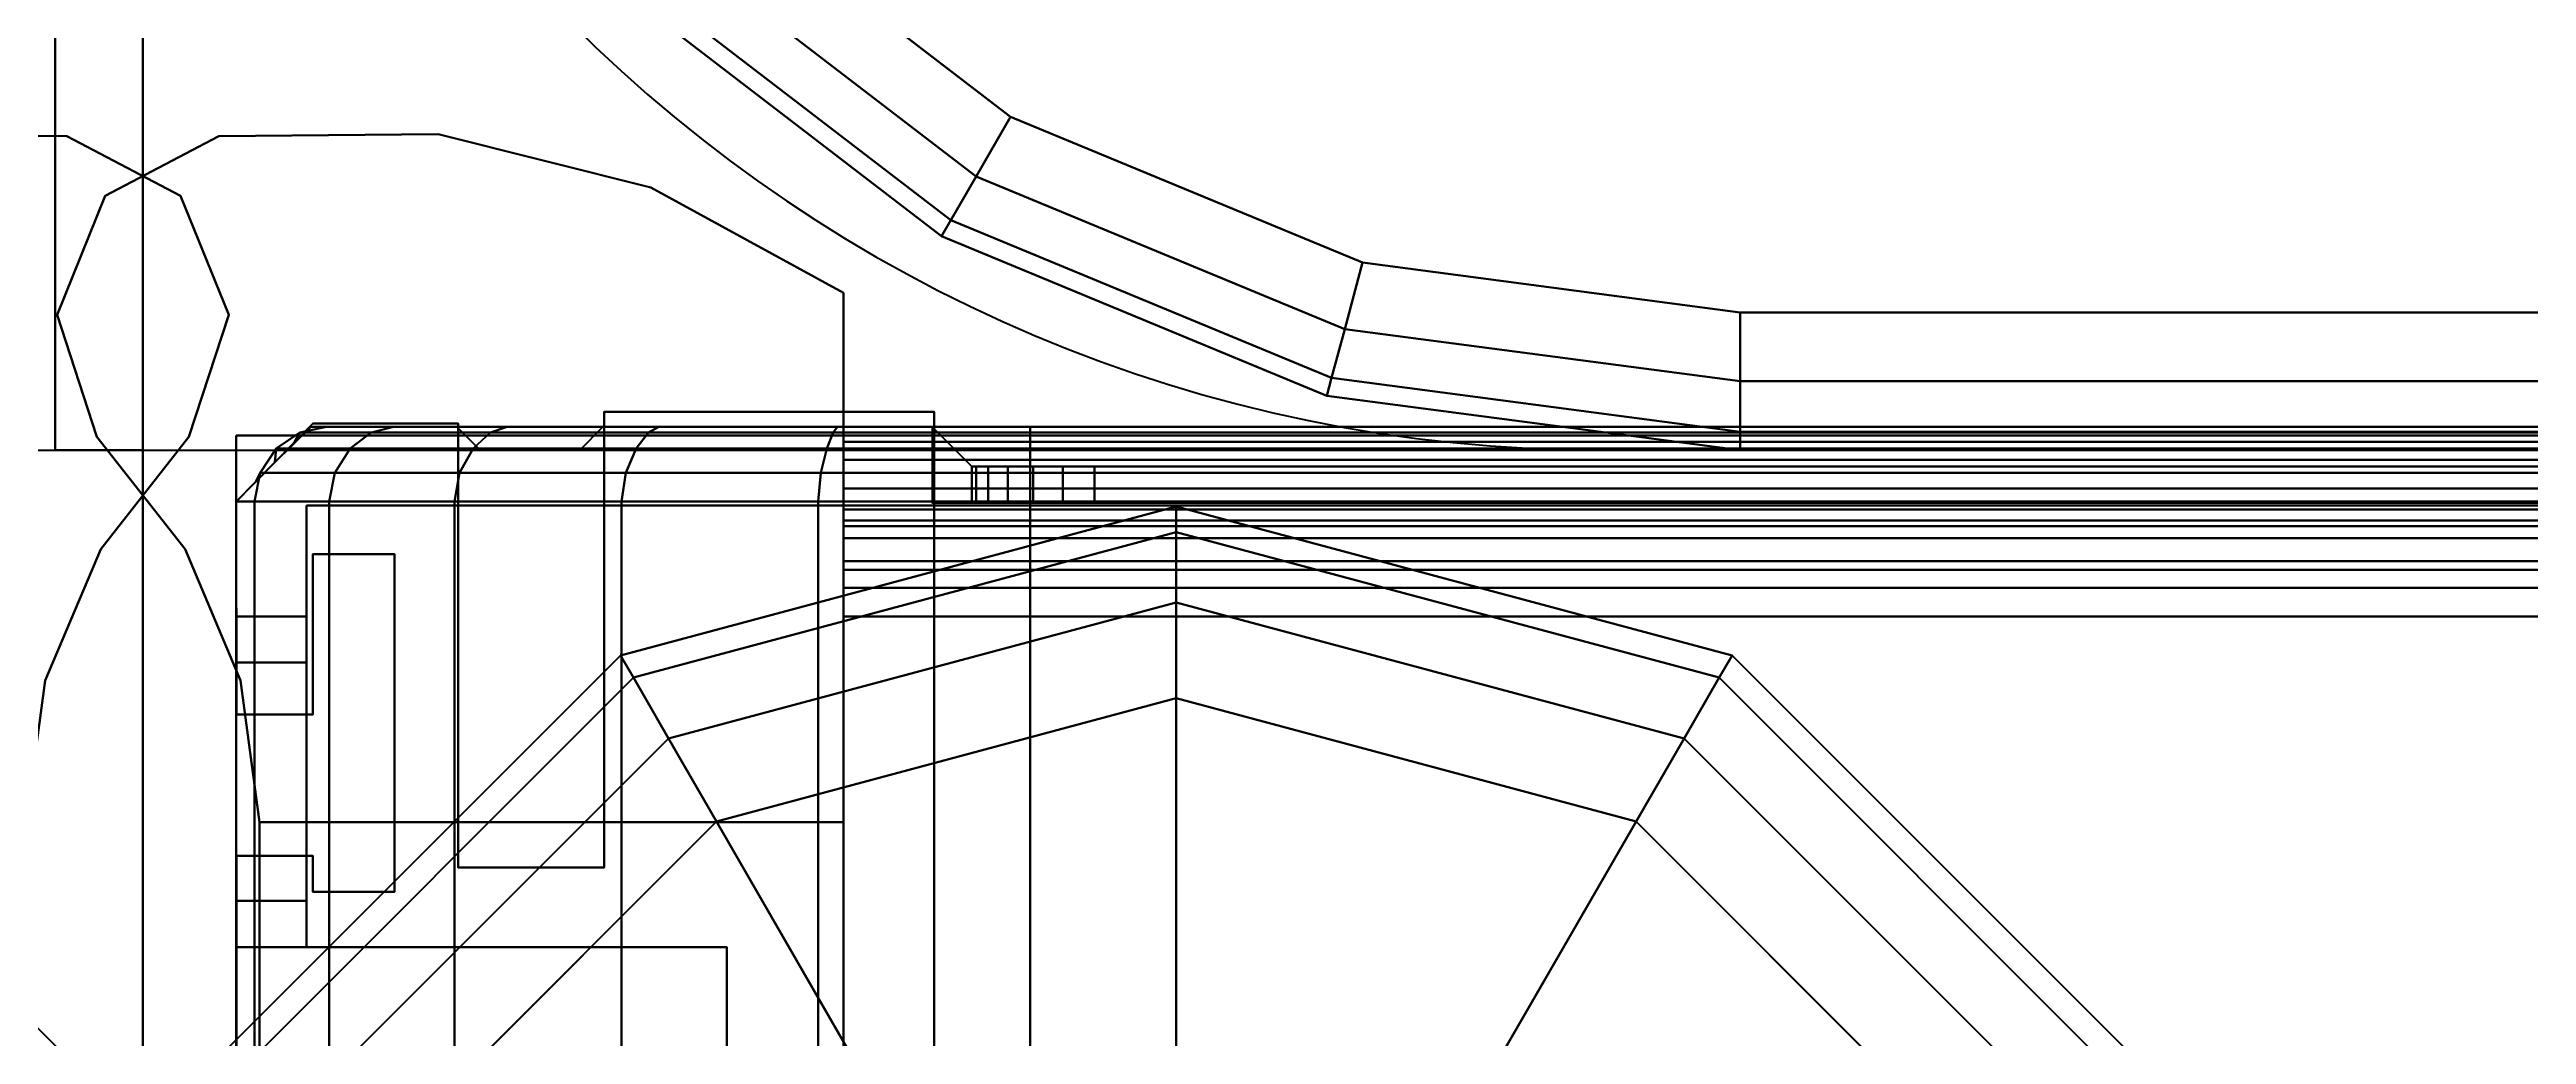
# Model space of a CAD drawing. Extents: x -170 to 1783, y -20 to 1205.
# Drawn here: x 1133.501 to 1135.622, y 281.235 to 282.078 of the extents above; entities that cross this region are included whole.
import ezdxf
from ezdxf.enums import TextEntityAlignment as Align

# ---------------------------------------------------------------- set-up
doc = ezdxf.new("R2010")
doc.units = 0
doc.header["$LTSCALE"] = 96
doc.header["$MEASUREMENT"] = 0
for name, color, linetype in [('A-FURN-3-PANEL-GLIDE', 7, 'Continuous'), ('A-FURN-3-PANEL-RACE', 7, 'Continuous'), ('A-FURN-3-PANEL-SIDE1', 7, 'Continuous'), ('A-FURN-3-PANEL-SIDE2', 7, 'Continuous'), ('A-FURN-3-PANEL-TOPCAP', 7, 'Continuous'), ('A-FURN-3-PANEL-TRIM', 7, 'Continuous'), ('A-FURN-3-WKSF-BRACKET', 7, 'Continuous'), ('A-FURN-3-WKSF-TOP', 7, 'Continuous'), ('A-FURN-3-WKSF-TRIM', 7, 'Continuous'), ('A-FURN-P-PNLS', 7, 'Continuous'), ('A-FURN-P-WKSF', 7, 'Continuous'), ('A-FURN-P-WKSF-SUPPORT', 7, 'Continuous'), ('MAIN_FURN', 7, 'Continuous'), ('MAIN_PANEL', 7, 'Continuous'), ('MAIN_WKSURF', 7, 'Continuous'), ('MAIN_WRKSFC-SUPP', 7, 'Continuous')]:
    doc.layers.add(name, color=color, linetype=linetype)

# ---------------------------------------------------------------- blocks, each defined once
blk = doc.blocks.new('EC-EFP-456')
at = {"layer": 'A-FURN-3-PANEL-GLIDE', "color": 20, "linetype": 'Continuous'}
for points in [[(0.4201, 1.8052, 0.2464), (0.4091, 1.8242, 0.1642), (0.885, 1.9517, 0.1642), (0.885, 1.9297, 0.2464)], [(0.4091, 1.8242, 0.1642), (0.4201, 1.8052, 0.0821), (0.885, 1.9297, 0.0821), (0.885, 1.9517, 0.1642)], [(0.885, 1.9297, 0.2464), (0.885, 1.9517, 0.1642), (1.3609, 1.8242, 0.1642), (1.3499, 1.8052, 0.2464)], [(0.885, 1.9517, 0.1642), (0.885, 1.9297, 0.0821), (1.3499, 1.8052, 0.0821), (1.3609, 1.8242, 0.1642)], [(0.4502, 1.7531, 0.3065), (0.4201, 1.8052, 0.2464), (0.885, 1.9297, 0.2464), (0.885, 1.8696, 0.3065)], [(0.4201, 1.8052, 0.0821), (0.4502, 1.7531, 0.022), (0.885, 1.8696, 0.022), (0.885, 1.9297, 0.0821)], [(0.885, 1.8696, 0.3065), (0.885, 1.9297, 0.2464), (1.3499, 1.8052, 0.2464), (1.3198, 1.7531, 0.3065)], [(0.885, 1.9297, 0.0821), (0.885, 1.8696, 0.022), (1.3198, 1.7531, 0.022), (1.3499, 1.8052, 0.0821)], [(0.4912, 1.682, 0.3285), (0.4502, 1.7531, 0.3065), (0.885, 1.8696, 0.3065), (0.885, 1.7875, 0.3285)], [(0.4502, 1.7531, 0.022), (0.4912, 1.682), (0.885, 1.7875), (0.885, 1.8696, 0.022)], [(0.885, 1.7875, 0.3285), (0.885, 1.8696, 0.3065), (1.3198, 1.7531, 0.3065), (1.2787, 1.682, 0.3285)], [(0.885, 1.8696, 0.022), (0.885, 1.7875), (1.2787, 1.682), (1.3198, 1.7531, 0.022)], [(0.0798, 1.4649, 0.2464), (0.0608, 1.4759, 0.1642), (0.4091, 1.8242, 0.1642), (0.4201, 1.8052, 0.2464)], [(0.0608, 1.4759, 0.1642), (0.0798, 1.4649, 0.0821), (0.4201, 1.8052, 0.0821), (0.4091, 1.8242, 0.1642)], [(1.3499, 1.8052, 0.2464), (1.3609, 1.8242, 0.1642), (1.7092, 1.4759, 0.1642), (1.6902, 1.4649, 0.2464)], [(1.3609, 1.8242, 0.1642), (1.3499, 1.8052, 0.0821), (1.6902, 1.4649, 0.0821), (1.7092, 1.4759, 0.1642)], [(0.1319, 1.4348, 0.3065), (0.0798, 1.4649, 0.2464), (0.4201, 1.8052, 0.2464), (0.4502, 1.7531, 0.3065)], [(0.0798, 1.4649, 0.0821), (0.1319, 1.4348, 0.022), (0.4502, 1.7531, 0.022), (0.4201, 1.8052, 0.0821)], [(1.3198, 1.7531, 0.3065), (1.3499, 1.8052, 0.2464), (1.6902, 1.4649, 0.2464), (1.6381, 1.4348, 0.3065)], [(1.3499, 1.8052, 0.0821), (1.3198, 1.7531, 0.022), (1.6381, 1.4348, 0.022), (1.6902, 1.4649, 0.0821)], [(0.7837, 1.1754, 0.3285), (0.4912, 1.682, 0.3285), (0.885, 1.7875, 0.3285), (0.885, 1.2025, 0.3285)], [(0.885, 1.2025, 0.3285), (0.885, 1.7875, 0.3285), (1.2787, 1.682, 0.3285), (0.9862, 1.1754, 0.3285)], [(0.203, 1.3937, 0.3285), (0.1319, 1.4348, 0.3065), (0.4502, 1.7531, 0.3065), (0.4912, 1.682, 0.3285)], [(0.1319, 1.4348, 0.022), (0.203, 1.3937), (0.4912, 1.682), (0.4502, 1.7531, 0.022)], [(1.2787, 1.682, 0.3285), (1.3198, 1.7531, 0.3065), (1.6381, 1.4348, 0.3065), (1.567, 1.3937, 0.3285)], [(1.3198, 1.7531, 0.022), (1.2787, 1.682), (1.567, 1.3937), (1.6381, 1.4348, 0.022)], [(0.7096, 1.1013, 0.3285), (0.203, 1.3937, 0.3285), (0.4912, 1.682, 0.3285), (0.7837, 1.1754, 0.3285)], [(0.9862, 1.1754, 0.3285), (1.2787, 1.682, 0.3285), (1.567, 1.3937, 0.3285), (1.0604, 1.1013, 0.3285)]]:
    blk.add_3dface(points, dxfattribs=at)
at = {"layer": 'A-FURN-3-PANEL-GLIDE', "color": 20, "linetype": 'Continuous', "invisible_edges": 12}
for points in [[(0.885, 1), (0.885, 1.7875), (0.4912, 1.682)], [(0.885, 1), (1.2787, 1.682), (0.885, 1.7875)], [(0.885, 1), (0.4912, 1.682), (0.203, 1.3937)], [(0.885, 1), (1.567, 1.3937), (1.2787, 1.682)]]:
    blk.add_3dface(points, dxfattribs=at)
at = {"layer": 'A-FURN-3-PANEL-RACE', "color": 40, "linetype": 'Continuous'}
for points, invisible_edges in [([(0.08, 2.0125, 3.515), (0.08, 2.0125, 0.3963), (47.92, 2.0125, 0.3963), (47.92, 2.0125, 3.515)], 8), ([(0.08, 1.8575, 3.1951), (0.08, 1.8575, 1.4986), (0.08, 2.0125, 0.3963), (0.08, 2.0125, 3.515)], 10), ([(0.5, 1.5745, 0.3963), (47.5, 1.5745, 0.3963), (0.08, 2.0125, 0.3963), (0.08, 1.5745, 0.3963)], 3), ([(47.5, 1.5745, 0.3963), (47.92, 1.5745, 0.3963), (47.92, 2.0125, 0.3963), (0.08, 2.0125, 0.3963)], 8), ([(0.08, 1.8181, 1.4986), (0.08, 1.5745, 0.3963), (0.08, 2.0125, 0.3963), (0.08, 1.8575, 1.4986)], 5), ([(0.08, 1.5745, 3.245), (0.08, 1.8575, 3.1951), (0.08, 2.0125, 3.515), (0.08, 1.5745, 3.515)], 2), ([(0.14, 1.5745, 3.515), (0.08, 1.5745, 3.515), (0.08, 2.0125, 3.515), (0.14, 1.9525, 3.515)], 4), ([(0.14, 1.9525, 3.515), (0.08, 2.0125, 3.515), (0.6, 2.0125, 3.515), (0.6, 1.9525, 3.515)], 1), ([(0.6, 2.0125, 4.0847), (0.6, 2.0125, 3.515), (47.4, 2.0125, 3.515), (47.4, 2.0125, 4.0847)], 2), ([(0.6, 1.9525, 3.515), (0.6, 2.0125, 3.515), (0.6, 2.0125, 4.0847), (0.6, 1.9525, 4.0847)], 4), ([(0.6, 1.9493, 4.1093), (0.6, 1.9525, 4.0847), (0.6, 2.0125, 4.0847), (0.6, 2.0072, 4.1248)], 10), ([(0.6, 1.9398, 4.1322), (0.6, 1.9493, 4.1093), (0.6, 2.0072, 4.1248), (0.6, 1.9918, 4.1622)], 10), ([(0.6, 1.9247, 4.1519), (0.6, 1.9398, 4.1322), (0.6, 1.9918, 4.1622), (0.6, 1.9671, 4.1943)], 10), ([(47.86, 1.9525, 0.4563), (0.14, 1.9525, 0.4563), (0.14, 1.9525, 3.515), (47.86, 1.9525, 3.515)], 4), ([(0.14, 1.9525, 0.4563), (0.14, 1.8575, 1.4986), (0.14, 1.8575, 3.1951), (0.14, 1.9525, 3.515)], 5), ([(0.5, 1.5745, 0.4563), (0.14, 1.5745, 0.4563), (0.14, 1.9525, 0.4563), (47.5, 1.5745, 0.4563)], 12), ([(47.5, 1.5745, 0.4563), (0.14, 1.9525, 0.4563), (47.86, 1.9525, 0.4563), (47.86, 1.5745, 0.4563)], 1), ([(0.14, 1.5745, 0.4563), (0.14, 1.8181, 1.4986), (0.14, 1.8575, 1.4986), (0.14, 1.9525, 0.4563)], 5), ([(0.14, 1.8575, 3.1951), (0.14, 1.5745, 3.245), (0.14, 1.5745, 3.515), (0.14, 1.9525, 3.515)], 8), ([(0.6, 1.905, 4.1669), (0.6, 1.9247, 4.1519), (0.6, 1.9671, 4.1943), (0.6, 1.935, 4.2189)], 10), ([(47.4, 1.9525, 3.515), (0.6, 1.9525, 3.515), (0.6, 1.9525, 4.0847), (47.4, 1.9525, 4.0847)], 1), ([(0.6, 1.8821, 4.1764), (0.6, 1.905, 4.1669), (0.6, 1.935, 4.2189), (0.6, 1.8976, 4.2344)], 10), ([(0.6, 1.8575, 4.1797), (0.6, 1.8821, 4.1764), (0.6, 1.8976, 4.2344), (0.6, 1.8575, 4.2397)], 2), ([(0.08, 1.614, 1.7894), (0.08, 1.5745, 1.7894), (0.08, 1.5745, 0.3963), (0.08, 1.8181, 1.4986)], 4), ([(0.14, 1.5745, 1.7894), (0.14, 1.614, 1.7894), (0.14, 1.8181, 1.4986), (0.14, 1.5745, 0.4563)], 4), ([(0.08, 1.5745, 0.3963), (0.08, 1.5745, 1.7894), (0.14, 1.5745, 1.7894), (0.14, 1.5745, 0.4563)], 8), ([(0.5, 1.5745, 0.3963), (0.08, 1.5745, 0.3963), (0.14, 1.5745, 0.4563), (0.5, 1.5745, 0.4563)], 2), ([(2.098, 1.2625, 0.3963), (45.902, 1.2625, 0.3963), (0.5, 1.5745, 0.3963), (0.5, 1.2625, 0.3963)], 3), ([(47.5, 1.2625, 0.3963), (47.5, 1.5745, 0.3963), (0.5, 1.5745, 0.3963), (45.902, 1.2625, 0.3963)], 6), ([(2.098, 1.2625, 0.4563), (0.5, 1.2625, 0.4563), (0.5, 1.5745, 0.4563), (45.902, 1.2625, 0.4563)], 12), ([(47.5, 1.2625, 0.4563), (45.902, 1.2625, 0.4563), (0.5, 1.5745, 0.4563), (47.5, 1.5745, 0.4563)], 6)]:
    blk.add_3dface(points, dxfattribs=dict(at, invisible_edges=invisible_edges))
for points in [[(0.6, 2.0072, 4.1248), (0.6, 2.0125, 4.0847), (47.4, 2.0125, 4.0847), (47.4, 2.0072, 4.1248)], [(0.6, 1.9918, 4.1622), (0.6, 2.0072, 4.1248), (47.4, 2.0072, 4.1248), (47.4, 1.9918, 4.1622)], [(0.6, 1.9671, 4.1943), (0.6, 1.9918, 4.1622), (47.4, 1.9918, 4.1622), (47.4, 1.9671, 4.1943)], [(0.6, 1.935, 4.2189), (0.6, 1.9671, 4.1943), (47.4, 1.9671, 4.1943), (47.4, 1.935, 4.2189)], [(47.4, 1.9493, 4.1093), (47.4, 1.9525, 4.0847), (0.6, 1.9525, 4.0847), (0.6, 1.9493, 4.1093)], [(47.4, 1.9398, 4.1322), (47.4, 1.9493, 4.1093), (0.6, 1.9493, 4.1093), (0.6, 1.9398, 4.1322)], [(47.4, 1.9247, 4.1519), (47.4, 1.9398, 4.1322), (0.6, 1.9398, 4.1322), (0.6, 1.9247, 4.1519)], [(0.6, 1.8976, 4.2344), (0.6, 1.935, 4.2189), (47.4, 1.935, 4.2189), (47.4, 1.8976, 4.2344)], [(47.4, 1.905, 4.1669), (47.4, 1.9247, 4.1519), (0.6, 1.9247, 4.1519), (0.6, 1.905, 4.1669)], [(47.4, 1.8821, 4.1764), (47.4, 1.905, 4.1669), (0.6, 1.905, 4.1669), (0.6, 1.8821, 4.1764)], [(0.6, 1.8575, 4.2397), (0.6, 1.8976, 4.2344), (47.4, 1.8976, 4.2344), (47.4, 1.8575, 4.2397)], [(47.4, 1.8575, 4.1797), (47.4, 1.8821, 4.1764), (0.6, 1.8821, 4.1764), (0.6, 1.8575, 4.1797)], [(0.14, 1.8575, 1.4986), (0.08, 1.8575, 1.4986), (0.08, 1.8575, 3.1951), (0.14, 1.8575, 3.1951)], [(0.08, 1.8181, 1.4986), (0.08, 1.8575, 1.4986), (0.14, 1.8575, 1.4986), (0.14, 1.8181, 1.4986)], [(0.14, 1.8575, 3.1951), (0.08, 1.8575, 3.1951), (0.08, 1.5745, 3.245), (0.14, 1.5745, 3.245)], [(0.6, 1.8575, 4.1797), (0.6, 1.8575, 4.2397), (47.4, 1.8575, 4.2397), (47.4, 1.8575, 4.1797)], [(0.08, 1.614, 1.7894), (0.08, 1.8181, 1.4986), (0.14, 1.8181, 1.4986), (0.14, 1.614, 1.7894)], [(0.08, 1.5745, 1.7894), (0.08, 1.614, 1.7894), (0.14, 1.614, 1.7894), (0.14, 1.5745, 1.7894)], [(0.14, 1.5745, 3.245), (0.08, 1.5745, 3.245), (0.08, 1.5745, 3.515), (0.14, 1.5745, 3.515)], [(0.5, 1.2625, 0.3963), (0.5, 1.5745, 0.3963), (0.5, 1.5745, 0.4563), (0.5, 1.2625, 0.4563)]]:
    blk.add_3dface(points, dxfattribs=at)
at = {"layer": 'A-FURN-3-PANEL-SIDE1', "color": 7, "linetype": 'Continuous'}
for points in [[(47.3224, 1.955, 55.7401), (47.3228, 0.045, 55.7401), (0.6776, 0.045, 55.7401), (0.6776, 1.955, 55.7401)], [(0.6776, 0.045, 4.2397), (0.6776, 1.955, 4.2397), (0.6776, 1.955, 55.7401), (0.6776, 0.045, 55.7401)], [(47.3224, 0.045, 4.2397), (47.3224, 1.955, 4.2397), (0.6776, 1.955, 4.2397), (0.6776, 0.045, 4.2397)]]:
    blk.add_3dface(points, dxfattribs=at)
at = {"layer": 'A-FURN-3-PANEL-SIDE2', "color": 7, "linetype": 'Continuous'}
blk.add_3dface([(0.6776, 1.955, 55.7401), (0.6776, 1.955, 4.2397), (47.3224, 1.955, 4.2397), (47.3224, 1.955, 55.7401)], dxfattribs=at)
at = {"layer": 'A-FURN-3-PANEL-TOPCAP', "color": 60, "linetype": 'Continuous'}
for points in [[(0.1143, 2.0013, 55.8104), (0.1129, 1.9894, 55.635), (0.1285, 2.0047, 55.635), (0.1344, 2.0151, 55.8048)], [(0.1774, 2.0013, 55.977), (0.1143, 2.0013, 55.8104), (0.1344, 2.0151, 55.8048), (0.1955, 2.0151, 55.9663)], [(0.1344, 2.0151, 55.8048), (0.1285, 2.0047, 55.635), (0.144, 2.02, 55.635), (0.1575, 2.02, 55.8011)], [(0.1955, 2.0151, 55.9663), (0.1344, 2.0151, 55.8048), (0.1575, 2.02, 55.8011), (0.2149, 2.02, 55.9575)], [(0.2828, 2.0013, 56.1222), (0.1774, 2.0013, 55.977), (0.1955, 2.0151, 55.9663), (0.2978, 2.0151, 56.1072)], [(0.2978, 2.0151, 56.1072), (0.1955, 2.0151, 55.9663), (0.2149, 2.02, 55.9575), (0.3121, 2.02, 56.0929)], [(0.4225, 2.0013, 56.2349), (0.2828, 2.0013, 56.1222), (0.2978, 2.0151, 56.1072), (0.4331, 2.0151, 56.2168)], [(0.4331, 2.0151, 56.2168), (0.2978, 2.0151, 56.1072), (0.3121, 2.02, 56.0929), (0.4419, 2.02, 56.1974)], [(0.5856, 2.0013, 56.3065), (0.4225, 2.0013, 56.2349), (0.4331, 2.0151, 56.2168), (0.5913, 2.0151, 56.2864)], [(0.5913, 2.0151, 56.2864), (0.4331, 2.0151, 56.2168), (0.4419, 2.02, 56.1974), (0.5949, 2.02, 56.2633)], [(0.76, 2.0013, 56.3313), (0.5856, 2.0013, 56.3065), (0.5913, 2.0151, 56.2864), (0.76, 2.0151, 56.3105)], [(0.76, 2.0151, 56.3105), (0.5913, 2.0151, 56.2864), (0.5949, 2.02, 56.2633), (0.76, 2.02, 56.286)], [(0.71, 1.986, 55.635), (0.676, 2.02, 55.635), (0.676, 1.955, 55.635), (0.71, 1.955, 55.635)], [(47.24, 2.02, 56.286), (47.24, 2.0151, 56.3105), (0.76, 2.0151, 56.3105), (0.76, 2.02, 56.286)], [(47.24, 2.0151, 56.3105), (47.24, 2.0013, 56.3313), (0.76, 2.0013, 56.3313), (0.76, 2.0151, 56.3105)], [(0.1006, 1.9805, 55.8155), (0.0965, 1.9727, 55.635), (0.1129, 1.9894, 55.635), (0.1143, 2.0013, 55.8104)], [(0.1644, 1.9805, 55.9859), (0.1006, 1.9805, 55.8155), (0.1143, 2.0013, 55.8104), (0.1774, 2.0013, 55.977)], [(0.2713, 1.9805, 56.1337), (0.1644, 1.9805, 55.9859), (0.1774, 2.0013, 55.977), (0.2828, 2.0013, 56.1222)], [(0.4136, 1.9805, 56.248), (0.2713, 1.9805, 56.1337), (0.2828, 2.0013, 56.1222), (0.4225, 2.0013, 56.2349)], [(0.5806, 1.9805, 56.3203), (0.4136, 1.9805, 56.248), (0.4225, 2.0013, 56.2349), (0.5856, 2.0013, 56.3065)], [(0.76, 1.9805, 56.3451), (0.5806, 1.9805, 56.3203), (0.5856, 2.0013, 56.3065), (0.76, 2.0013, 56.3313)], [(47.24, 2.0013, 56.3313), (47.24, 1.9805, 56.3451), (0.76, 1.9805, 56.3451), (0.76, 2.0013, 56.3313)], [(0.0957, 1.956, 55.8177), (0.08, 1.956, 55.635), (0.0965, 1.9727, 55.635), (0.1006, 1.9805, 55.8155)], [(0.1595, 1.956, 55.9895), (0.0957, 1.956, 55.8177), (0.1006, 1.9805, 55.8155), (0.1644, 1.9805, 55.9859)], [(0.2668, 1.956, 56.1382), (0.1595, 1.956, 55.9895), (0.1644, 1.9805, 55.9859), (0.2713, 1.9805, 56.1337)], [(0.4099, 1.956, 56.2528), (0.2668, 1.956, 56.1382), (0.2713, 1.9805, 56.1337), (0.4136, 1.9805, 56.248)], [(0.5783, 1.956, 56.3252), (0.4099, 1.956, 56.2528), (0.4136, 1.9805, 56.248), (0.5806, 1.9805, 56.3203)], [(0.76, 1.956, 56.35), (0.5783, 1.956, 56.3252), (0.5806, 1.9805, 56.3203), (0.76, 1.9805, 56.3451)], [(0.7136, 1.955, 55.6622), (0.7136, 1.986, 55.6622), (0.71, 1.986, 55.635), (0.71, 1.955, 55.635)], [(0.724, 1.955, 55.6875), (0.724, 1.986, 55.6875), (0.7136, 1.986, 55.6622), (0.7136, 1.955, 55.6622)], [(0.7407, 1.955, 55.7093), (0.7407, 1.986, 55.7093), (0.724, 1.986, 55.6875), (0.724, 1.955, 55.6875)], [(0.7625, 1.955, 55.726), (0.7625, 1.986, 55.726), (0.7407, 1.986, 55.7093), (0.7407, 1.955, 55.7093)], [(47.24, 1.9805, 56.3451), (47.24, 1.956, 56.35), (0.76, 1.956, 56.35), (0.76, 1.9805, 56.3451)], [(0.7878, 1.955, 55.7365), (0.7878, 1.986, 55.7365), (0.7625, 1.986, 55.726), (0.7625, 1.955, 55.726)], [(0.815, 1.955, 55.7401), (0.815, 1.986, 55.7401), (0.7878, 1.986, 55.7365), (0.7878, 1.955, 55.7365)], [(47.185, 1.955, 55.7401), (47.185, 1.986, 55.7401), (0.815, 1.986, 55.7401), (0.815, 1.955, 55.7401)], [(0.0957, 0.044, 55.8177), (0.08, 0.044, 55.635), (0.08, 1.956, 55.635), (0.0957, 1.956, 55.8177)], [(0.1595, 0.044, 55.9895), (0.0957, 0.044, 55.8177), (0.0957, 1.956, 55.8177), (0.1595, 1.956, 55.9895)], [(0.2668, 0.044, 56.1382), (0.1595, 0.044, 55.9895), (0.1595, 1.956, 55.9895), (0.2668, 1.956, 56.1382)], [(0.4099, 0.044, 56.2528), (0.2668, 0.044, 56.1382), (0.2668, 1.956, 56.1382), (0.4099, 1.956, 56.2528)], [(0.5783, 0.044, 56.3252), (0.4099, 0.044, 56.2528), (0.4099, 1.956, 56.2528), (0.5783, 1.956, 56.3252)], [(0.76, 0.044, 56.35), (0.5783, 0.044, 56.3252), (0.5783, 1.956, 56.3252), (0.76, 1.956, 56.35)], [(0.76, 0.044, 56.35), (0.76, 1.956, 56.35), (47.24, 1.956, 56.35), (47.24, 0.044, 56.35)]]:
    blk.add_3dface(points, dxfattribs=at)
for points, invisible_edges in [([(0.1285, -0.0047, 55.635), (0.144, -0.02, 55.635), (0.144, 2.02, 55.635), (0.1285, 2.0047, 55.635)], 10), ([(0.144, 2.02, 55.635), (0.269, 2.02, 55.635), (0.2783, 2.02, 55.7687), (0.1575, 2.02, 55.8011)], 4), ([(0.144, -0.02, 55.635), (0.269, -0.02, 55.635), (0.269, 2.02, 55.635), (0.144, 2.02, 55.635)], 10), ([(0.1575, 2.02, 55.8011), (0.2783, 2.02, 55.7687), (0.3232, 2.02, 55.8949), (0.2149, 2.02, 55.9575)], 5), ([(0.2149, 2.02, 55.9575), (0.3232, 2.02, 55.8949), (0.4005, 2.02, 56.0044), (0.3121, 2.02, 56.0929)], 5), ([(0.269, 2.02, 55.635), (0.289, 2, 55.635), (0.2976, 2, 55.7635), (0.2783, 2.02, 55.7687)], 4), ([(0.289, 2, 55.635), (0.269, 2.02, 55.635), (0.269, -0.02, 55.635), (0.289, 0, 55.635)], 10), ([(0.2783, 2.02, 55.7687), (0.2976, 2, 55.7635), (0.3405, 2, 55.8849), (0.3232, 2.02, 55.8949)], 5), ([(0.3121, 2.02, 56.0929), (0.4005, 2.02, 56.0044), (0.5044, 2.02, 56.0891), (0.4419, 2.02, 56.1974)], 5), ([(0.3232, 2.02, 55.8949), (0.3405, 2, 55.8849), (0.4146, 2, 55.9903), (0.4005, 2.02, 56.0044)], 5), ([(0.3741, 2, 55.635), (0.394, 2.02, 55.635), (0.399, 2.02, 55.7363), (0.3798, 2, 55.7415)], 4), ([(0.394, 2.02, 55.635), (0.3741, 2, 55.635), (0.3741, 0, 55.635), (0.394, -0.02, 55.635)], 10), ([(0.3798, 2, 55.7415), (0.399, 2.02, 55.7363), (0.4315, 2.02, 55.8323), (0.4142, 2, 55.8424)], 5), ([(0.6807, 2.02, 55.671), (0.399, 2.02, 55.7363), (0.394, 2.02, 55.635), (0.676, 2.02, 55.635)], 1), ([(0.676, 2.02, 55.635), (0.394, 2.02, 55.635), (0.394, -0.02, 55.635), (0.676, -0.02, 55.635)], 10), ([(0.6946, 2.02, 55.7045), (0.4315, 2.02, 55.8323), (0.399, 2.02, 55.7363), (0.6807, 2.02, 55.671)], 5), ([(0.4005, 2.02, 56.0044), (0.4146, 2, 55.9903), (0.5144, 2, 56.0717), (0.5044, 2.02, 56.0891)], 5), ([(0.4142, 2, 55.8424), (0.4315, 2.02, 55.8323), (0.4889, 2.02, 55.9159), (0.4748, 2, 55.9301)], 5), ([(0.4315, 2.02, 55.8323), (0.6946, 2.02, 55.7045), (0.7167, 2.02, 55.7333), (0.4889, 2.02, 55.9159)], 5), ([(0.4419, 2.02, 56.1974), (0.5044, 2.02, 56.0891), (0.6273, 2.02, 56.1426), (0.5949, 2.02, 56.2633)], 5), ([(0.4748, 2, 55.9301), (0.4889, 2.02, 55.9159), (0.5669, 2.02, 55.9807), (0.5569, 2, 55.9981)], 5), ([(0.7455, 2.02, 55.7554), (0.5669, 2.02, 55.9807), (0.4889, 2.02, 55.9159), (0.7167, 2.02, 55.7333)], 5), ([(0.5044, 2.02, 56.0891), (0.5144, 2, 56.0717), (0.6324, 2, 56.1232), (0.6273, 2.02, 56.1426)], 5), ([(0.5569, 2, 55.9981), (0.5669, 2.02, 55.9807), (0.6596, 2.02, 56.0218), (0.6544, 2, 56.0411)], 5), ([(0.5669, 2.02, 55.9807), (0.7455, 2.02, 55.7554), (0.779, 2.02, 55.7693), (0.6596, 2.02, 56.0218)], 5), ([(0.5949, 2.02, 56.2633), (0.6273, 2.02, 56.1426), (0.76, 2.02, 56.161), (0.76, 2.02, 56.286)], 5), ([(0.6273, 2.02, 56.1426), (0.6324, 2, 56.1232), (0.76, 2, 56.141), (0.76, 2.02, 56.161)], 5), ([(0.6544, 2, 56.0411), (0.6596, 2.02, 56.0218), (0.76, 2.02, 56.036), (0.76, 2, 56.056)], 5), ([(0.815, 2.02, 55.7741), (0.76, 2.02, 56.036), (0.6596, 2.02, 56.0218), (0.779, 2.02, 55.7693)], 5), ([(0.676, 2.02, 55.635), (0.71, 1.986, 55.635), (0.7136, 1.986, 55.6622), (0.6807, 2.02, 55.671)], 4), ([(0.6807, 2.02, 55.671), (0.7136, 1.986, 55.6622), (0.724, 1.986, 55.6875), (0.6946, 2.02, 55.7045)], 5), ([(0.6946, 2.02, 55.7045), (0.724, 1.986, 55.6875), (0.7407, 1.986, 55.7093), (0.7167, 2.02, 55.7333)], 5), ([(0.7167, 2.02, 55.7333), (0.7407, 1.986, 55.7093), (0.7625, 1.986, 55.726), (0.7455, 2.02, 55.7554)], 5), ([(0.7455, 2.02, 55.7554), (0.7625, 1.986, 55.726), (0.7878, 1.986, 55.7365), (0.779, 2.02, 55.7693)], 5), ([(0.76, 2.02, 56.286), (0.76, 2.02, 56.161), (47.24, 2.02, 56.161), (47.24, 2.02, 56.286)], 5), ([(47.24, 2, 56.141), (47.24, 2.02, 56.161), (0.76, 2.02, 56.161), (0.76, 2, 56.141)], 5), ([(47.24, 2.02, 56.036), (47.24, 2, 56.056), (0.76, 2, 56.056), (0.76, 2.02, 56.036)], 5), ([(0.76, 2.02, 56.036), (0.815, 2.02, 55.7741), (47.185, 2.02, 55.7741), (47.24, 2.02, 56.036)], 5), ([(0.779, 2.02, 55.7693), (0.7878, 1.986, 55.7365), (0.815, 1.986, 55.7401), (0.815, 2.02, 55.7741)], 5), ([(47.185, 2.02, 55.7741), (0.815, 2.02, 55.7741), (0.815, 1.986, 55.7401), (47.185, 1.986, 55.7401)], 10), ([(0.1285, 2.0047, 55.635), (0.1129, 1.9894, 55.635), (0.1129, 0.0106, 55.635), (0.1285, -0.0047, 55.635)], 10), ([(0.289, 2, 55.635), (0.3741, 2, 55.635), (0.3798, 2, 55.7415), (0.2976, 2, 55.7635)], 4), ([(0.289, 0, 55.635), (0.3741, 0, 55.635), (0.3741, 2, 55.635), (0.289, 2, 55.635)], 10), ([(0.2976, 2, 55.7635), (0.3798, 2, 55.7415), (0.4142, 2, 55.8424), (0.3405, 2, 55.8849)], 5), ([(0.3405, 2, 55.8849), (0.4142, 2, 55.8424), (0.4748, 2, 55.9301), (0.4146, 2, 55.9903)], 5), ([(0.4146, 2, 55.9903), (0.4748, 2, 55.9301), (0.5569, 2, 55.9981), (0.5144, 2, 56.0717)], 5), ([(0.5144, 2, 56.0717), (0.5569, 2, 55.9981), (0.6544, 2, 56.0411), (0.6324, 2, 56.1232)], 5), ([(0.6324, 2, 56.1232), (0.6544, 2, 56.0411), (0.76, 2, 56.056), (0.76, 2, 56.141)], 5), ([(0.76, 2, 56.141), (0.76, 2, 56.056), (47.24, 2, 56.056), (47.24, 2, 56.141)], 5), ([(0.0965, 1.9727, 55.635), (0.08, 1.956, 55.635), (0.08, 0.044, 55.635), (0.0965, 0.0273, 55.635)], 8), ([(0.0965, 0.0273, 55.635), (0.1129, 0.0106, 55.635), (0.1129, 1.9894, 55.635), (0.0965, 1.9727, 55.635)], 10)]:
    blk.add_3dface(points, dxfattribs=dict(at, invisible_edges=invisible_edges))
at = {"layer": 'A-FURN-3-PANEL-TRIM', "color": 60, "linetype": 'Continuous'}
for points, invisible_edges in [([(0.065, 2.269, 3.8013), (0.6, 2.1348, 3.8013), (0.4351, 2.2249, 3.8013), (0.2529, 2.2706, 3.8013)], 1), ([(0.065, 2.269, 4.013), (0.2529, 2.2706, 4.013), (0.4351, 2.2249, 4.013), (0.6, 2.1348, 4.013)], 8), ([(-0.0735, 2.1159, 3.8013), (0.6, 2.1348, 3.8013), (0.065, 2.269, 3.8013), (-0.0322, 2.2178, 3.8013)], 3), ([(-0.0735, 2.1159, 4.013), (-0.0322, 2.2178, 4.013), (0.065, 2.269, 4.013), (0.6, 2.1348, 4.013)], 12), ([(0.0361, 1.9153, 3.8013), (0.6, 2.1348, 3.8013), (-0.0735, 2.1159, 3.8013), (-0.0395, 2.0114, 3.8013)], 3), ([(0.0361, 1.9153, 4.013), (-0.0395, 2.0114, 4.013), (-0.0735, 2.1159, 4.013), (0.6, 2.1348, 4.013)], 12), ([(0.1, 1.6815, 3.8013), (0.6, 2.1348, 3.8013), (0.0361, 1.9153, 3.8013), (0.0837, 1.8027, 3.8013)], 3), ([(0.1, 1.6815, 4.013), (0.0837, 1.8027, 4.013), (0.0361, 1.9153, 4.013), (0.6, 2.1348, 4.013)], 12), ([(0.1, 1.6815, 3.8013), (0.6, 1.6815, 3.8013), (0.6, 2.1348, 3.8013)], 12), ([(0.6, 2.1348, 4.013), (0.6, 1.6815, 4.013), (0.1, 1.6815, 4.013)], 12), ([(0.0802, 1.7737, 55.635), (0.08, 1.956, 55.635), (0.1457, 2.0228, 55.635), (0.1457, 1.7737, 55.635)], 4), ([(0.2155, 1.9109, 55.635), (0.1457, 1.9109, 55.635), (0.1457, 2.0228, 55.635), (0.2701, 2.0228, 55.635)], 10), ([(0.395, 2.0328, 55.635), (0.6776, 2.0328, 55.635), (0.6776, -0.0328, 55.635), (0.395, -0.0328, 55.635)], 8), ([(0.6, -0.1348, 3.5747), (0.6, 1.6815, 3.5747), (0.1, 1.6815, 3.5747), (0.1, 0.3185, 3.5747)], 10), ([(0.6, -0.1348, 4.2397), (0.1, 0.3185, 4.2397), (0.1, 1.6815, 4.2397), (0.6, 1.6815, 4.2397)], 5), ([(0.1457, 0.3473, 55.635), (0.0802, 0.3473, 55.635), (0.0802, 1.6527, 55.635), (0.1457, 1.6527, 55.635)], 8), ([(0.2701, 1.6426, 55.635), (0.395, 1.6426, 55.635), (0.395, 0.3574, 55.635), (0.2701, 0.3574, 55.635)], 10), ([(0.1457, 1.6218, 55.635), (0.2155, 1.6218, 55.635), (0.2155, 0.3782, 55.635), (0.1457, 0.3782, 55.635)], 10)]:
    blk.add_3dface(points, dxfattribs=dict(at, invisible_edges=invisible_edges))
for points in [[(0.065, 2.269, 3.8013), (0.2529, 2.2706, 3.8013), (0.2529, 2.2706, 4.013), (0.065, 2.269, 4.013)], [(0.2529, 2.2706, 3.8013), (0.4351, 2.2249, 3.8013), (0.4351, 2.2249, 4.013), (0.2529, 2.2706, 4.013)], [(-0.0322, 2.2178, 3.8013), (0.065, 2.269, 3.8013), (0.065, 2.269, 4.013), (-0.0322, 2.2178, 4.013)], [(-0.0735, 2.1159, 3.8013), (-0.0322, 2.2178, 3.8013), (-0.0322, 2.2178, 4.013), (-0.0735, 2.1159, 4.013)], [(0.4351, 2.2249, 3.8013), (0.6, 2.1348, 3.8013), (0.6, 2.1348, 4.013), (0.4351, 2.2249, 4.013)], [(0.6, 2.1348, 3.8013), (0.6, 1.6815, 3.8013), (0.6, 1.6815, 4.013), (0.6, 2.1348, 4.013)], [(-0.0395, 2.0114, 3.8013), (-0.0735, 2.1159, 3.8013), (-0.0735, 2.1159, 4.013), (-0.0395, 2.0114, 4.013)], [(0.1457, 2.0228, 4.2397), (0.1457, 2.0228, 55.635), (0.08, 1.956, 55.635), (0.0802, 1.956, 4.2397)], [(0.1457, 2.0228, 4.2397), (0.2701, 2.0228, 4.2397), (0.2701, 2.0228, 55.635), (0.1457, 2.0228, 55.635)], [(0.2701, 2.0228, 55.635), (0.2701, 2.0228, 4.2397), (0.2701, 1.6426, 4.2397), (0.2701, 1.6426, 55.635)], [(0.395, 2.0328, 4.2397), (0.6776, 2.0328, 4.2397), (0.6776, 2.0328, 55.635), (0.395, 2.0328, 55.635)], [(0.395, 1.6426, 55.635), (0.395, 1.6426, 4.2397), (0.395, 2.0328, 4.2397), (0.395, 2.0328, 55.635)], [(0.6776, 2.0328, 4.2397), (0.6776, 1.955, 4.2397), (0.6776, 1.955, 55.635), (0.6776, 2.0328, 55.635)], [(0.0361, 1.9153, 3.8013), (-0.0395, 2.0114, 3.8013), (-0.0395, 2.0114, 4.013), (0.0361, 1.9153, 4.013)], [(0.0802, 1.7737, 55.635), (0.0802, 1.7737, 4.2397), (0.0802, 1.956, 4.2397), (0.08, 1.956, 55.635)], [(0.0837, 1.8027, 3.8013), (0.0361, 1.9153, 3.8013), (0.0361, 1.9153, 4.013), (0.0837, 1.8027, 4.013)], [(0.2155, 1.9109, 4.2397), (0.1457, 1.9109, 4.2397), (0.1457, 1.9109, 55.635), (0.2155, 1.9109, 55.635)], [(0.1457, 1.9109, 55.635), (0.1457, 1.9109, 4.2397), (0.1457, 1.7737, 4.2397), (0.1457, 1.7737, 55.635)], [(0.2155, 1.6218, 55.635), (0.2155, 1.6218, 4.2397), (0.2155, 1.9109, 4.2397), (0.2155, 1.9109, 55.635)], [(0.1, 1.6815, 3.8013), (0.0837, 1.8027, 3.8013), (0.0837, 1.8027, 4.013), (0.1, 1.6815, 4.013)], [(0.1457, 1.7737, 4.2397), (0.0802, 1.7737, 4.2397), (0.0802, 1.7737, 55.635), (0.1457, 1.7737, 55.635)], [(0.1, 0.3185, 4.2397), (0.1, 0.3185, 3.5747), (0.1, 1.6815, 3.5747), (0.1, 1.6815, 4.2397)], [(0.1, 1.6815, 4.2397), (0.1, 1.6815, 4.013), (0.6, 1.6815, 4.013), (0.6, 1.6815, 4.2397)], [(0.6, 1.6815, 3.8013), (0.1, 1.6815, 3.8013), (0.1, 1.6815, 3.5747), (0.6, 1.6815, 3.5747)], [(0.6, 1.6815, 3.5747), (0.6, -0.1348, 3.5747), (0.6, -0.1348, 4.2397), (0.6, 1.6815, 4.2397)], [(0.0802, 1.6527, 4.2397), (0.1457, 1.6527, 4.2397), (0.1457, 1.6527, 55.635), (0.0802, 1.6527, 55.635)], [(0.0802, 0.3473, 55.635), (0.0802, 0.3473, 4.2397), (0.0802, 1.6527, 4.2397), (0.0802, 1.6527, 55.635)], [(0.1457, 1.6527, 55.635), (0.1457, 1.6527, 4.2397), (0.1457, 1.6218, 4.2397), (0.1457, 1.6218, 55.635)], [(0.2701, 1.6426, 4.2397), (0.395, 1.6426, 4.2397), (0.395, 1.6426, 55.635), (0.2701, 1.6426, 55.635)], [(0.1457, 1.6218, 4.2397), (0.2155, 1.6218, 4.2397), (0.2155, 1.6218, 55.635), (0.1457, 1.6218, 55.635)]]:
    blk.add_3dface(points, dxfattribs=at)
at = {"layer": 'A-FURN-P-PNLS', "color": 60, "linetype": 'Continuous'}
for p, q in [((0, 0), (0, 2)), ((0, 2), (48, 2))]:
    blk.add_line(p, q, dxfattribs=at)
at = {"layer": 'MAIN_PANEL', "color": 7, "linetype": 'Continuous'}
for p in [(0, 2), (0, 2, 55.663), (0, 2)]:
    blk.add_point(p, dxfattribs=at)
blk = doc.blocks.new('EC-EFP-444')
at = {"layer": 'A-FURN-3-PANEL-GLIDE', "color": 20, "linetype": 'Continuous'}
for points in [[(47.5799, 1.8052, 0.2464), (47.5909, 1.8242, 0.1642), (47.9392, 1.4759, 0.1642), (47.9202, 1.4649, 0.2464)], [(47.5909, 1.8242, 0.1642), (47.5799, 1.8052, 0.0821), (47.9202, 1.4649, 0.0821), (47.9392, 1.4759, 0.1642)], [(47.5498, 1.7531, 0.3065), (47.5799, 1.8052, 0.2464), (47.9202, 1.4649, 0.2464), (47.8681, 1.4348, 0.3065)], [(47.5799, 1.8052, 0.0821), (47.5498, 1.7531, 0.022), (47.8681, 1.4348, 0.022), (47.9202, 1.4649, 0.0821)]]:
    blk.add_3dface(points, dxfattribs=at)
at = {"layer": 'A-FURN-3-PANEL-TRIM', "color": 60, "linetype": 'Continuous'}
for points, invisible_edges in [([(47.5649, 2.2249, 3.5747), (47.4, 2.1348, 3.5747), (47.935, 2.269, 3.5747), (47.7471, 2.2706, 3.5747)], 2), ([(47.5649, 2.2249, 4.2397), (47.7471, 2.2706, 4.2397), (47.935, 2.269, 4.2397), (47.4, 2.1348, 4.2397)], 4), ([(47.5649, 2.2249, 3.8013), (47.7471, 2.2706, 3.8013), (47.935, 2.269, 3.8013), (47.4, 2.1348, 3.8013)], 4), ([(47.5649, 2.2249, 4.013), (47.4, 2.1348, 4.013), (47.935, 2.269, 4.013), (47.7471, 2.2706, 4.013)], 2), ([(47.935, 2.269, 3.5747), (47.4, 2.1348, 3.5747), (48.0735, 2.1159, 3.5747), (48.0322, 2.2178, 3.5747)], 3), ([(47.935, 2.269, 4.2397), (48.0322, 2.2178, 4.2397), (48.0735, 2.1159, 4.2397), (47.4, 2.1348, 4.2397)], 12), ([(47.935, 2.269, 3.8013), (48.0322, 2.2178, 3.8013), (48.0735, 2.1159, 3.8013), (47.4, 2.1348, 3.8013)], 12), ([(47.935, 2.269, 4.013), (47.4, 2.1348, 4.013), (48.0735, 2.1159, 4.013), (48.0322, 2.2178, 4.013)], 3), ([(48.0735, 2.1159, 3.5747), (47.4, 2.1348, 3.5747), (47.9639, 1.9153, 3.5747), (48.0395, 2.0114, 3.5747)], 3), ([(47.9639, 1.9153, 3.5747), (47.4, 2.1348, 3.5747), (47.9, 1.6815, 3.5747), (47.9163, 1.8027, 3.5747)], 3), ([(48.0735, 2.1159, 4.2397), (48.0395, 2.0114, 4.2397), (47.9639, 1.9153, 4.2397), (47.4, 2.1348, 4.2397)], 12), ([(47.9639, 1.9153, 4.2397), (47.9163, 1.8027, 4.2397), (47.9, 1.6815, 4.2397), (47.4, 2.1348, 4.2397)], 12), ([(48.0735, 2.1159, 3.8013), (48.0395, 2.0114, 3.8013), (47.9639, 1.9153, 3.8013), (47.4, 2.1348, 3.8013)], 12), ([(47.9639, 1.9153, 3.8013), (47.9163, 1.8027, 3.8013), (47.9, 1.6815, 3.8013), (47.4, 2.1348, 3.8013)], 12), ([(48.0735, 2.1159, 4.013), (47.4, 2.1348, 4.013), (47.9639, 1.9153, 4.013), (48.0395, 2.0114, 4.013)], 3), ([(47.9639, 1.9153, 4.013), (47.4, 2.1348, 4.013), (47.9, 1.6815, 4.013), (47.9163, 1.8027, 4.013)], 3)]:
    blk.add_3dface(points, dxfattribs=dict(at, invisible_edges=invisible_edges))
for points in [[(47.7471, 2.2706, 4.013), (47.935, 2.269, 4.013), (47.935, 2.269, 4.2397), (47.7471, 2.2706, 4.2397)], [(47.7471, 2.2706, 3.5747), (47.935, 2.269, 3.5747), (47.935, 2.269, 3.8013), (47.7471, 2.2706, 3.8013)], [(47.935, 2.269, 4.013), (48.0322, 2.2178, 4.013), (48.0322, 2.2178, 4.2397), (47.935, 2.269, 4.2397)], [(47.935, 2.269, 3.5747), (48.0322, 2.2178, 3.5747), (48.0322, 2.2178, 3.8013), (47.935, 2.269, 3.8013)], [(48.0322, 2.2178, 4.013), (48.0735, 2.1159, 4.013), (48.0735, 2.1159, 4.2397), (48.0322, 2.2178, 4.2397)], [(48.0322, 2.2178, 3.5747), (48.0735, 2.1159, 3.5747), (48.0735, 2.1159, 3.8013), (48.0322, 2.2178, 3.8013)], [(48.0735, 2.1159, 4.013), (48.0395, 2.0114, 4.013), (48.0395, 2.0114, 4.2397), (48.0735, 2.1159, 4.2397)], [(48.0735, 2.1159, 3.5747), (48.0395, 2.0114, 3.5747), (48.0395, 2.0114, 3.8013), (48.0735, 2.1159, 3.8013)], [(48.0395, 2.0114, 4.013), (47.9639, 1.9153, 4.013), (47.9639, 1.9153, 4.2397), (48.0395, 2.0114, 4.2397)], [(48.0395, 2.0114, 3.5747), (47.9639, 1.9153, 3.5747), (47.9639, 1.9153, 3.8013), (48.0395, 2.0114, 3.8013)], [(47.9639, 1.9153, 4.013), (47.9163, 1.8027, 4.013), (47.9163, 1.8027, 4.2397), (47.9639, 1.9153, 4.2397)], [(47.9639, 1.9153, 3.5747), (47.9163, 1.8027, 3.5747), (47.9163, 1.8027, 3.8013), (47.9639, 1.9153, 3.8013)]]:
    blk.add_3dface(points, dxfattribs=at)
at = {"layer": 'A-FURN-P-PNLS', "color": 60, "linetype": 'Continuous'}
for p, q in [((0, 2), (48, 2)), ((48, 2), (48, 0))]:
    blk.add_line(p, q, dxfattribs=at)
at = {"layer": 'MAIN_PANEL', "color": 7, "linetype": 'Continuous'}
for p in [(48, 2), (48, 2, 43.663), (48, 2)]:
    blk.add_point(p, dxfattribs=at)
blk = doc.blocks.new('EC-WYC-64-2424-T')
at = {"layer": 'A-FURN-3-WKSF-TOP', "color": 60, "linetype": 'Continuous'}
for points, invisible_edges in [([(28.0666, -0.118, 29), (46.632, -0.118, 29), (46.632, -23.882, 29), (34.22, -23.882, 29)], 10), ([(28.0666, -0.118, 27.75), (34.22, -23.882, 27.75), (46.632, -23.882, 27.75), (46.632, -0.118, 27.75)], 5), ([(46.632, -23.882, 29), (46.632, -0.118, 29), (46.9555, -0.1606, 29), (46.9555, -23.8394, 29)], 5), ([(46.632, -23.882, 27.75), (46.9555, -23.8394, 27.75), (46.9555, -0.1606, 27.75), (46.632, -0.118, 27.75)], 10), ([(47.257, -0.2855, 29), (47.257, -23.7145, 29), (46.9555, -23.8394, 29), (46.9555, -0.1606, 29)], 5), ([(47.257, -0.2855, 27.75), (46.9555, -0.1606, 27.75), (46.9555, -23.8394, 27.75), (47.257, -23.7145, 27.75)], 10), ([(47.257, -23.7145, 29), (47.257, -0.2855, 29), (47.5159, -0.4841, 29), (47.5159, -23.5159, 29)], 5), ([(47.257, -23.7145, 27.75), (47.5159, -23.5159, 27.75), (47.5159, -0.4841, 27.75), (47.257, -0.2855, 27.75)], 10)]:
    blk.add_3dface(points, dxfattribs=dict(at, invisible_edges=invisible_edges))
at = {"layer": 'A-FURN-3-WKSF-TRIM', "color": 40, "linetype": 'Continuous'}
for points in [[(28.0666, 0, 28.882), (28.0666, 0, 27.868), (46.632, 0, 27.868), (46.632, 0, 28.882)], [(28.0666, 0, 27.868), (28.0666, -0.0158, 27.809), (46.632, -0.0158, 27.809), (46.632, 0, 27.868)], [(28.0666, -0.0158, 28.941), (28.0666, 0, 28.882), (46.632, 0, 28.882), (46.632, -0.0158, 28.941)], [(46.632, -0.0158, 28.941), (46.632, 0, 28.882), (46.9861, -0.0466, 28.882), (46.982, -0.0619, 28.941)], [(46.632, 0, 28.882), (46.632, 0, 27.868), (46.9861, -0.0466, 27.868), (46.9861, -0.0466, 28.882)], [(46.632, 0, 27.868), (46.632, -0.0158, 27.809), (46.982, -0.0619, 27.809), (46.9861, -0.0466, 27.868)], [(28.0666, -0.0158, 27.809), (28.0666, -0.059, 27.7658), (46.632, -0.059, 27.7658), (46.632, -0.0158, 27.809)], [(28.0666, -0.059, 28.9842), (28.0666, -0.0158, 28.941), (46.632, -0.0158, 28.941), (46.632, -0.059, 28.9842)], [(46.632, -0.059, 28.9842), (46.632, -0.0158, 28.941), (46.982, -0.0619, 28.941), (46.9708, -0.1036, 28.9842)], [(46.632, -0.0158, 27.809), (46.632, -0.059, 27.7658), (46.9708, -0.1036, 27.7658), (46.982, -0.0619, 27.809)], [(28.0666, -0.059, 27.7658), (28.0666, -0.118, 27.75), (46.632, -0.118, 27.75), (46.632, -0.059, 27.7658)], [(28.0666, -0.118, 29), (28.0666, -0.059, 28.9842), (46.632, -0.059, 28.9842), (46.632, -0.118, 29)], [(46.632, -0.118, 29), (46.632, -0.059, 28.9842), (46.9708, -0.1036, 28.9842), (46.9555, -0.1606, 29)], [(46.632, -0.059, 27.7658), (46.632, -0.118, 27.75), (46.9555, -0.1606, 27.75), (46.9708, -0.1036, 27.7658)], [(46.9708, -0.1036, 28.9842), (46.982, -0.0619, 28.941), (47.3081, -0.197, 28.941), (47.2865, -0.2344, 28.9842)], [(46.982, -0.0619, 27.809), (46.9708, -0.1036, 27.7658), (47.2865, -0.2344, 27.7658), (47.3081, -0.197, 27.809)], [(46.982, -0.0619, 28.941), (46.9861, -0.0466, 28.882), (47.316, -0.1833, 28.882), (47.3081, -0.197, 28.941)], [(46.9861, -0.0466, 27.868), (46.982, -0.0619, 27.809), (47.3081, -0.197, 27.809), (47.316, -0.1833, 27.868)], [(46.9861, -0.0466, 28.882), (46.9861, -0.0466, 27.868), (47.316, -0.1833, 27.868), (47.316, -0.1833, 28.882)], [(46.9555, -0.1606, 29), (46.9708, -0.1036, 28.9842), (47.2865, -0.2344, 28.9842), (47.257, -0.2855, 29)], [(46.9708, -0.1036, 27.7658), (46.9555, -0.1606, 27.75), (47.257, -0.2855, 27.75), (47.2865, -0.2344, 27.7658)], [(47.3081, -0.197, 28.941), (47.316, -0.1833, 28.882), (47.5993, -0.4007, 28.882), (47.5881, -0.4119, 28.941)], [(47.316, -0.1833, 27.868), (47.3081, -0.197, 27.809), (47.5881, -0.4119, 27.809), (47.5993, -0.4007, 27.868)], [(47.316, -0.1833, 28.882), (47.316, -0.1833, 27.868), (47.5993, -0.4007, 27.868), (47.5993, -0.4007, 28.882)], [(47.2865, -0.2344, 28.9842), (47.3081, -0.197, 28.941), (47.5881, -0.4119, 28.941), (47.5576, -0.4424, 28.9842)], [(47.3081, -0.197, 27.809), (47.2865, -0.2344, 27.7658), (47.5576, -0.4424, 27.7658), (47.5881, -0.4119, 27.809)], [(47.257, -0.2855, 29), (47.2865, -0.2344, 28.9842), (47.5576, -0.4424, 28.9842), (47.5159, -0.4841, 29)], [(47.2865, -0.2344, 27.7658), (47.257, -0.2855, 27.75), (47.5159, -0.4841, 27.75), (47.5576, -0.4424, 27.7658)]]:
    blk.add_3dface(points, dxfattribs=at)
at = {"layer": 'A-FURN-P-WKSF', "color": 7, "linetype": 'Continuous'}
blk.add_line((46.75, 0), (28.0666, 0), dxfattribs=at)
blk.add_arc((46.75, -1.25), 1.25, 0, 90, dxfattribs=at)
at = {"layer": 'MAIN_WKSURF', "color": 7, "linetype": 'Continuous'}
blk.add_point((48, 0), dxfattribs=at)
blk.add_point((48, 0), dxfattribs=at)
blk = doc.blocks.new('EC-WS-424-T')
at = {"layer": 'A-FURN-P-WKSF', "color": 7, "linetype": 'Continuous'}
blk.add_arc((1.25, -1.25), 1.25, 90, 180, dxfattribs=at)
at = {"layer": 'MAIN_WKSURF', "color": 7, "linetype": 'Continuous'}
blk.add_point((0, 0), dxfattribs=at)
blk.add_point((0, 0), dxfattribs=at)
blk = doc.blocks.new('EC-JUS-CANT-SHD-CL')
at = {"layer": 'A-FURN-3-WKSF-BRACKET', "color": 30, "linetype": 'Continuous'}
for points in [[(0, 0, 28), (0.075, 0, 28), (0.075, -0.665, 28), (0, -0.665, 28)], [(0, 0, 19.075), (0.075, 0, 19.075), (0.075, 0, 28), (0, 0, 28)], [(0, -0.665, 19.075), (0.075, -0.665, 19.075), (0.075, 0, 19.075), (0, 0, 19.075)]]:
    blk.add_3dface(points, dxfattribs=at)
for points, invisible_edges in [([(0, 0, 28), (0, -0.665, 28), (0, 0, 19.075)], 2), ([(0, -0.665, 28.075), (0, -0.665, 19.075), (0, 0, 19.075)], 13), ([(0.075, 0, 19.075), (0.075, -0.665, 28), (0.075, 0, 28)], 1), ([(0.075, -0.665, 28), (0.075, 0, 19.075), (0.075, -0.665, 19.075)], 13)]:
    blk.add_3dface(points, dxfattribs=dict(at, invisible_edges=invisible_edges))
at = {"layer": 'A-FURN-P-WKSF-SUPPORT', "color": 212, "linetype": 'Continuous'}
blk.add_line((0, -15.915), (0, 0), dxfattribs=at)
at = {"layer": 'MAIN_WRKSFC-SUPP', "color": 7, "linetype": 'Continuous'}
blk.add_point((0, 0), dxfattribs=at)
blk.add_point((0, 0), dxfattribs=at)
blk = doc.blocks.new('EC-FRMGL-412-F')
at = {"layer": 'MAIN_FURN', "color": 7, "linetype": 'Continuous'}
blk.add_point((47.992, 2.0113), dxfattribs=at)

msp = doc.modelspace()

# ---------------------------------------------------------------- block references
at = {"layer": 'MAIN_FURN', "color": 47, "linetype": 'Continuous'}
msp.add_blockref('EC-FRMGL-412-F', (1085.58877, 279.74622, 15), dxfattribs=at)
at = {"layer": 'MAIN_PANEL', "color": 47, "linetype": 'Continuous'}
for name, p in [('EC-EFP-456', (1133.58075, 279.73489)), ('EC-EFP-444', (1085.58075, 279.73489))]:
    msp.add_blockref(name, p, dxfattribs=at)
at = {"layer": 'MAIN_WKSURF', "color": 47, "linetype": 'Continuous', "rotation": 180}
msp.add_blockref('EC-WYC-64-2424-T', (1181.58075, 281.73489), dxfattribs=at)
at = {"layer": 'MAIN_WKSURF', "color": 47, "linetype": 'Continuous'}
ref = msp.add_blockref('EC-WS-424-T', (1133.58075, 281.73489), dxfattribs=dict(at, rotation=180))
ref.add_attrib('CAPMC', 'ECH', dxfattribs={"color": 47, "linetype": 'Continuous', "height": 0.000000012, "width": 0.666667}).set_placement((1133.58075, 281.73489), align=Align.BOTTOM_LEFT)
ref.add_attrib('CAPPN', 'EC-WS-424-T', dxfattribs={"color": 47, "linetype": 'Continuous', "height": 0.000000012, "width": 0.666667}).set_placement((1133.58075, 281.73489), align=Align.BOTTOM_LEFT)
ref.add_attrib('CAPMG', 'RSI', dxfattribs={"color": 47, "linetype": 'Continuous', "height": 0.000000012, "width": 0.666667}).set_placement((1133.58075, 281.73489), align=Align.BOTTOM_LEFT)
ref.add_attrib('CAPQTY', '1', dxfattribs={"color": 47, "linetype": 'Continuous', "height": 0.000000012, "width": 0.666667}).set_placement((1133.58075, 281.73489), align=Align.BOTTOM_LEFT)
at = {"layer": 'MAIN_WRKSFC-SUPP', "color": 47, "linetype": 'Continuous'}
ref = msp.add_blockref('EC-JUS-CANT-SHD-CL', (1133.58075, 281.73489), dxfattribs=dict(at, rotation=180))
ref.add_attrib('CAPMC', 'ECH', dxfattribs={"color": 47, "linetype": 'Continuous', "height": 0.000000012, "width": 0.666667}).set_placement((1133.58075, 281.73489), align=Align.BOTTOM_LEFT)
ref.add_attrib('CAPPN', 'EC-JUS-CANT-SHD-CL', dxfattribs={"color": 47, "linetype": 'Continuous', "height": 0.000000012, "width": 0.666667}).set_placement((1133.58075, 281.73489), align=Align.BOTTOM_LEFT)
ref.add_attrib('CAPMG', 'RSI', dxfattribs={"color": 47, "linetype": 'Continuous', "height": 0.000000012, "width": 0.666667}).set_placement((1133.58075, 281.73489), align=Align.BOTTOM_LEFT)
ref.add_attrib('CAPQTY', '1', dxfattribs={"color": 47, "linetype": 'Continuous', "height": 0.000000012, "width": 0.666667}).set_placement((1133.58075, 281.73489), align=Align.BOTTOM_LEFT)

doc.saveas('drawing.dxf')
